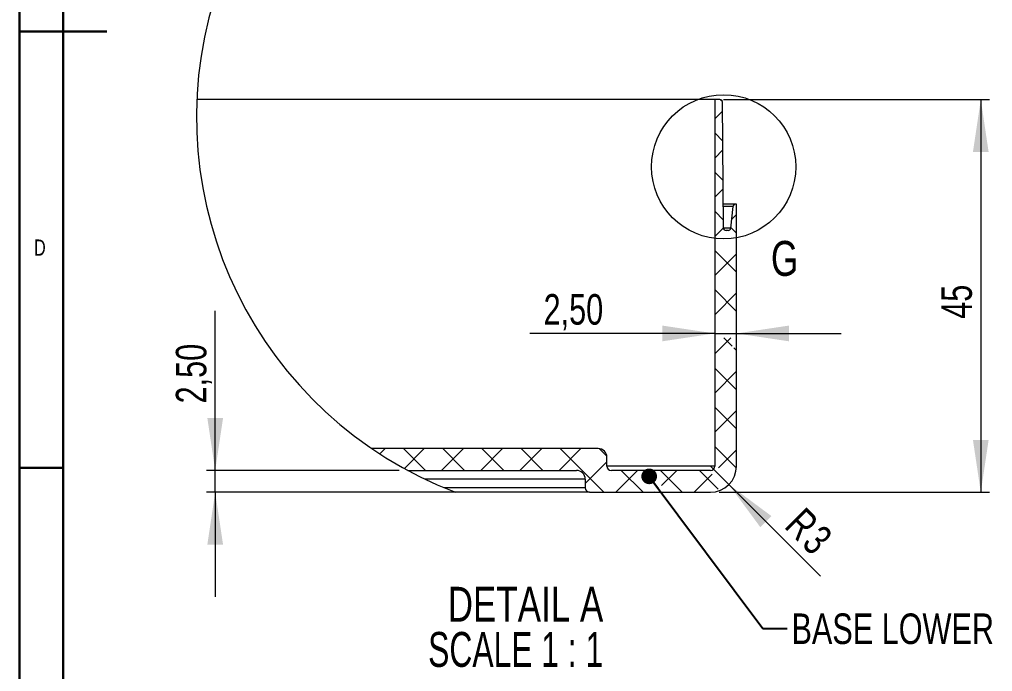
# Model space of a CAD drawing. Header units: millimetres. Extents: x 5 to 415, y 5 to 292.
# Drawn here: x 5 to 116.6, y 75.1 to 149.9 of the extents above; entities that cross this region are included whole.
import ezdxf

# ---------------------------------------------------------------- set-up
doc = ezdxf.new("R2010")
doc.units = ezdxf.units.MM
doc.layers.add('AM_BOR', color=7, linetype='Continuous', lineweight=30)
doc.styles.add('SLDTEXTSTYLE4', font='TXT', dxfattribs={"width": 0.75})
doc.styles.add('SLDTEXTSTYLE5', font='TXT', dxfattribs={"width": 0.681818})
doc.dimstyles.new('SLDDIMSTYLE3', dxfattribs={"dimtxt": 3.5, "dimasz": 6, "dimexe": 0, "dimexo": 0.0625, "dimgap": 0.875, "dimtad": 2, "dimdec": 0, "dimrnd": 1e-09, "dimzin": 12, "dimdsep": 46, "dimtxsty": 'SLDTEXTSTYLE4', "dimsah": 1, "dimcen": 0.09, "dimadec": 0, "dimazin": 0, "dimtfac": 1, "dimtdec": 0, "dimtofl": 0, "dimtmove": 0, "dimatfit": 3, "dimfxl": 0, "dimtolj": 1, "dimtzin": 12, "dimarcsym": 0})
doc.dimstyles.new('SLDDIMSTYLE4', dxfattribs={"dimtxt": 3.5, "dimasz": 6, "dimexe": 0, "dimexo": 0.0625, "dimgap": 0.875, "dimtad": 2, "dimrnd": 1e-09, "dimzin": 12, "dimdsep": 46, "dimtxsty": 'SLDTEXTSTYLE4', "dimsah": 1, "dimcen": 0.09, "dimadec": 0, "dimazin": 0, "dimtfac": 1, "dimtofl": 0, "dimtmove": 0, "dimatfit": 3, "dimfxl": 0, "dimtolj": 1, "dimtzin": 12, "dimarcsym": 0})
doc.dimstyles.new('SLDDIMSTYLE5', dxfattribs={"dimtxt": 3.5, "dimasz": 6, "dimexe": 0, "dimexo": 0.0625, "dimgap": 0.875, "dimtad": 2, "dimrnd": 1e-09, "dimzin": 12, "dimdsep": 46, "dimtxsty": 'SLDTEXTSTYLE4', "dimsah": 1, "dimcen": 0.09, "dimadec": 0, "dimazin": 0, "dimtfac": 1, "dimtofl": 0, "dimtmove": 0, "dimatfit": 3, "dimfxl": 0, "dimtolj": 1, "dimtzin": 12, "dimarcsym": 0})
doc.dimstyles.new('SLDDIMSTYLE6', dxfattribs={"dimtxt": 0, "dimasz": 1.8, "dimexe": 0, "dimexo": 0.0625, "dimgap": 0, "dimtad": 0, "dimtih": 1, "dimtoh": 1, "dimdec": 0, "dimrnd": 1e-09, "dimzin": 0, "dimdsep": 46, "dimtxsty": 'Standard', "dimblk1": 'DOT', "dimblk2": 'DOT', "dimsah": 1, "dimcen": 0.09, "dimadec": 0, "dimazin": 0, "dimtfac": 1.8, "dimtdec": 0, "dimtofl": 0, "dimtmove": 0, "dimatfit": 3, "dimldrblk": 'DOT', "dimfxl": 0, "dimtolj": 1, "dimtzin": 0, "dimarcsym": 0})

# ---------------------------------------------------------------- blocks, each defined once
blk = doc.blocks.new('SW_HATCH_2')
at = {"color": 0, "linetype": 'Continuous', "lineweight": 0}
for p, q in [((0, 0), (1.5, 1.5)), ((4.29, 0), (2.79, 1.5)), ((8.78, 0), (7.28, 1.5)), ((8.98, 0), (10.48, 1.5)), ((15.77, -2.5), (11.77, 1.5)), ((13.28, -0.19), (14.78, 1.31)), ((-0.2, 0), (-1.04, 0.84)), ((4.49, 0), (5.43, 0.94)), ((15.46, -2.5), (16.96, -1)), ((20.26, -2.5), (18.76, -1)), ((19.95, -2.5), (21.45, -1)), ((24.75, -2.5), (23.25, -1)), ((24.44, -2.5), (25.94, -1)), ((29.24, -2.5), (27.74, -1)), ((28.93, -2.5), (30.18, -1.25)), ((30.89, -5.03), (32.36, -3.56)), ((32.39, -5.65), (30.89, -4.15)), ((30.89, -9.52), (32.39, -8.02)), ((32.39, -10.14), (30.89, -8.64)), ((30.89, -14.01), (32.39, -12.51)), ((32.39, -14.63), (30.89, -13.13)), ((31.89, -18.62), (31.45, -18.18)), ((30.89, -22.99), (32.39, -21.49)), ((32.39, -23.61), (30.89, -22.11)), ((30.89, -27.48), (31.9, -26.47)), ((31.79, -27.51), (30.89, -26.6)), ((30.78, -39.96), (30.57, -39.75)), ((29.89, -41.95), (30.8, -41.05)), ((30.82, -44.49), (29.89, -43.56)), ((29.89, -46.44), (30.83, -45.51)), ((30.85, -49.01), (29.89, -48.05)), ((29.89, -50.93), (30.86, -49.97)), ((30.88, -53.54), (29.89, -52.54)), ((31.82, -53.49), (32.39, -52.92)), ((29.89, -55.42), (30.89, -54.42)), ((32.39, -55.04), (31.73, -54.38)), ((32.39, -59.53), (29.89, -57.03)), ((29.89, -59.91), (32.39, -57.41)), ((32.39, -64.02), (29.89, -61.52)), ((29.89, -64.4), (32.39, -61.9)), ((29.89, -68.89), (31.74, -67.04)), ((31.89, -68.01), (30.92, -67.04)), ((32.39, -68.51), (32.07, -68.19)), ((32.39, -73), (29.89, -70.5)), ((29.89, -73.38), (32.39, -70.88)), ((32.39, -77.49), (29.89, -74.99)), ((29.89, -77.87), (32.39, -75.37)), ((-8.5, -80.34), (-7.9, -79.74)), ((-3.28, -82.24), (-5.78, -79.74)), ((-5.69, -82.02), (-3.41, -79.74)), ((-1.42, -82.24), (1.08, -79.74)), ((1.21, -82.24), (-1.29, -79.74)), ((3.07, -82.24), (5.57, -79.74)), ((5.7, -82.24), (3.2, -79.74)), ((7.56, -82.24), (10.06, -79.74)), ((10.19, -82.24), (7.69, -79.74)), ((12.05, -82.24), (14.55, -79.74)), ((17.18, -84.74), (12.18, -79.74)), ((17.53, -80.59), (16.68, -79.75)), ((32.38, -81.98), (29.89, -79.48)), ((30.31, -81.95), (32.39, -79.86)), ((15.04, -83.74), (17.54, -81.24)), ((18.54, -84.74), (21.04, -82.24)), ((21.67, -84.74), (19.17, -82.24)), ((26.16, -84.74), (23.66, -82.24)), ((23.79, -83.97), (25.53, -82.24)), ((30.29, -84.37), (28.15, -82.24)), ((27.52, -84.74), (29.6, -82.65)), ((23.03, -84.74), (23.08, -84.69))]:
    blk.add_line(p, q, dxfattribs=at)
blk = doc.blocks.new('*D28')
at = {"color": 7, "linetype": 'Continuous', "lineweight": 0}
for p, q in [((85.71, 140.7), (116.21, 140.7)), ((115.21, 140.7), (115.21, 95.7)), ((85.21, 95.7), (116.21, 95.7))]:
    blk.add_line(p, q, dxfattribs=at)
for points in [[(115.21, 140.7), (114.31, 134.7), (116.11, 134.7)], [(115.21, 95.7), (116.11, 101.7), (114.31, 101.7)]]:
    blk.add_solid(points, dxfattribs=at)
at = {"color": 7, "linetype": 'Continuous', "lineweight": 0, "insert": (110.69, 115.58), "char_height": 3.5, "attachment_point": 1, "rotation": 90, "style": 'SLDTEXTSTYLE4'}
blk.add_mtext('45', dxfattribs=at)
blk = doc.blocks.new('*D29')
at = {"color": 7, "linetype": 'Continuous', "lineweight": 0}
for p, q in [((27.44, 98.2), (27.44, 116.51)), ((48.52, 98.2), (26.44, 98.2)), ((27.44, 95.7), (27.44, 98.2)), ((69.36, 95.7), (26.44, 95.7)), ((27.44, 95.7), (27.44, 83.7))]:
    blk.add_line(p, q, dxfattribs=at)
for points in [[(27.44, 98.2), (28.34, 104.2), (26.54, 104.2)], [(27.44, 95.7), (26.54, 89.7), (28.34, 89.7)]]:
    blk.add_solid(points, dxfattribs=at)
at = {"color": 7, "linetype": 'Continuous', "lineweight": 0, "insert": (22.93, 105.88), "char_height": 3.5, "attachment_point": 1, "rotation": 90, "style": 'SLDTEXTSTYLE4'}
blk.add_mtext('2,50', dxfattribs=at)
blk = doc.blocks.new('*D30')
at = {"color": 7, "linetype": 'Continuous', "lineweight": 0}
for p, q in [((84.71, 113.9), (63.5, 113.9)), ((84.71, 113.9), (87.21, 113.9)), ((87.21, 113.9), (99.21, 113.9))]:
    blk.add_line(p, q, dxfattribs=at)
for points in [[(84.71, 113.9), (78.71, 114.8), (78.71, 113)], [(87.21, 113.9), (93.21, 113), (93.21, 114.8)]]:
    blk.add_solid(points, dxfattribs=at)
at = {"color": 7, "linetype": 'Continuous', "lineweight": 0, "insert": (65.09, 118.41), "char_height": 3.5, "attachment_point": 1, "style": 'SLDTEXTSTYLE4'}
blk.add_mtext('2,50', dxfattribs=at)
blk = doc.blocks.new('*D31')
at = {"color": 7, "linetype": 'Continuous', "lineweight": 0}
for q in [(84.21, 98.7), (96.84, 86.07)]:
    blk.add_line((86.33, 96.58), q, dxfattribs=at)
blk.add_solid([(86.33, 96.58), (89.93, 91.7), (91.21, 92.97)], dxfattribs=at)
at = {"color": 7, "linetype": 'Continuous', "lineweight": 0, "char_height": 3.5, "attachment_point": 1, "rotation": 315, "style": 'SLDTEXTSTYLE4'}
for s, insert in [('R', (95.04, 94.17)), ('3', (97.04, 92.17))]:
    blk.add_mtext(s, dxfattribs=dict(at, insert=insert))
blk = doc.blocks.new('SW_NOTE_15')
at = {"color": 0, "linetype": 'Continuous', "lineweight": 0, "char_height": 4, "attachment_point": 1}
for s, insert, style in [('DETAIL A ', (0, 5.16), 'SLDTEXTSTYLE4'), ('SCALE 1 : 1', (-2.24, -0.02), 'SLDTEXTSTYLE5')]:
    blk.add_mtext(s, dxfattribs=dict(at, insert=insert, style=style))
blk = doc.blocks.new('_DOT')
at = {"color": 0, "linetype": 'ByBlock', "lineweight": -2}
blk.add_line((-0.5, 0), (-1, 0), dxfattribs=at)
at = {"color": 0, "linetype": 'ByBlock', "const_width": 0.5}
blk.add_lwpolyline([(-0.25, 0, 1), (0.25, 0, 1)], format="xyb", close=True, dxfattribs=at)

msp = doc.modelspace()

# ---------------------------------------------------------------- linework, layer by layer
at = {"color": 7, "linetype": 'Continuous', "lineweight": 15}
for p, q in [((84.70657, 140.70069), (25.33656, 140.70069)), ((84.70657, 140.70069), (84.70657, 98.70069)), ((85.30393, 140.70069), (84.70657, 140.70069)), ((85.70449, 125.99859), (85.60393, 140.40278)), ((87.09201, 128.70069), (85.68562, 128.70069)), ((86.79364, 128.43205), (86.53481, 125.96933)), ((87.20657, 128.70069), (87.09201, 128.70069)), ((87.20657, 98.70069), (87.20657, 128.70069)), ((86.23644, 125.70069), (86.00448, 125.70069)), ((71.35658, 100.70069), (45.4008, 100.70069)), ((72.35656, 98.70069), (72.35656, 99.70069)), ((49.51772, 98.20069), (68.85657, 98.20069)), ((84.20658, 98.20069), (72.85657, 98.20069)), ((69.85657, 97.20069), (69.85657, 96.20069)), ((70.35657, 95.70069), (54.99977, 95.70069)), ((70.35657, 95.70069), (84.20658, 95.70069))]:
    msp.add_line(p, q, dxfattribs=at)
at = {"color": 8, "linetype": 'Continuous', "lineweight": 15}
for p, q in [((86.79364, 128.43205), (85.6875, 128.43205)), ((86.53481, 125.96933), (85.70613, 125.96933)), ((84.70657, 98.70069), (72.35656, 98.70069)), ((69.85657, 97.20069), (51.48954, 97.20069)), ((69.85657, 96.20069), (53.73732, 96.20069))]:
    msp.add_line(p, q, dxfattribs=at)
at = {"color": 7, "linetype": 'Continuous', "lineweight": 0}
msp.add_circle((85.73038, 132.99926), 8.26662, dxfattribs=at)
msp.add_arc((71.31148, 138.72981), 46.01714, 162.9290284, 249.2390212, dxfattribs=at)
at = {"color": 7, "linetype": 'Continuous', "lineweight": 15}
for centre, radius, start, end in [((85.30394, 140.40069), 0.3, 0.3999678, 90.0023491), ((87.092, 128.40069), 0.3, 89.997952, 174.0003407), ((86.00448, 126.00069), 0.3, 180.4002202, 269.9988927), ((86.23645, 126.00069), 0.3, 269.9986407, 353.999652), ((71.35658, 99.70071), 0.99998, 359.9988456, 90.0003006), ((68.85657, 97.20069), 0.99999, 359.9997878, 89.9999988), ((72.85657, 98.70069), 0.50001, 180.0006675, 270.0001863), ((84.20657, 98.70069), 3, 270.0002233, 359.9999901), ((84.20656, 98.70069), 0.50001, 270.0015213, 359.9993325), ((70.35657, 96.20069), 0.50001, 180.0006675, 270.0001863)]:
    msp.add_arc(centre, radius, start, end, dxfattribs=at)
at = {"layer": 'AM_BOR'}
for p, q in [((5, 292), (5, 5)), ((10, 287), (10, 10)), ((5, 148.5), (15, 148.5)), ((5, 98.5), (10, 98.5))]:
    msp.add_line(p, q, dxfattribs=at)

# ---------------------------------------------------------------- block references
at = {"color": 7, "linetype": 'Continuous', "lineweight": 0}
for name, p in [('SW_HATCH_2', (54.81597, 180.43842)), ('SW_NOTE_15', (54.0962, 79.70373))]:
    msp.add_blockref(name, p, dxfattribs=at)

# ---------------------------------------------------------------- texts
at = {"color": 7, "linetype": 'Continuous', "lineweight": 0, "attachment_point": 1, "style": 'SLDTEXTSTYLE4'}
for s, insert, char_height in [('D', (6.66667, 124.66802), 1.85208), ('G', (91.15607, 124.49915), 4), ('BASE LOWER', (93.50782, 81.80409), 3.5)]:
    msp.add_mtext(s, dxfattribs=dict(at, insert=insert, char_height=char_height))

# ---------------------------------------------------------------- dimensions: what is measured, and where the dimension line sits
at = {"color": 7, "linetype": 'Continuous', "lineweight": 0}
for base, p1, p2, dimstyle, picture, middle in [((115.20657, 95.70069), (84.70657, 140.70069), (84.20657, 95.70069), 'SLDDIMSTYLE3', '*D28', (115.20657, 118.16777)), ((27.44031, 98.20069), (70.35657, 95.70069), (49.51772, 98.20069), 'SLDDIMSTYLE4', '*D29', (27.44031, 110.40021))]:
    dim = msp.add_linear_dim(base=base, p1=p1, p2=p2, angle=90, dimstyle=dimstyle, dxfattribs=at)
    dim.commit()
    dim.dimension.update_dxf_attribs({"geometry": picture, "text_midpoint": middle, "dimtype": 160})
dim = msp.add_linear_dim(base=(87.20657, 113.8993), p1=(84.70657, 98.70069), p2=(87.20657, 128.70069), dimstyle='SLDDIMSTYLE4', dxfattribs=at)
dim.commit()
dim.dimension.update_dxf_attribs({"geometry": '*D30', "text_midpoint": (69.61466, 113.8993), "dimtype": 160})
dim = msp.add_radius_dim(center=(84.20657, 98.70069), mpoint=(86.32789, 96.57937), dimstyle='SLDDIMSTYLE5', dxfattribs=at)
dim.commit()
dim.dimension.update_dxf_attribs({"geometry": '*D31', "text_midpoint": (93.99577, 88.91151), "dimtype": 164})

# ---------------------------------------------------------------- leaders
msp.add_leader([(77.19355, 97.5208), (90.23335, 80.06986), (93.00528, 80.06986)], dimstyle='SLDDIMSTYLE6', dxfattribs=at)

doc.saveas('drawing.dxf')
